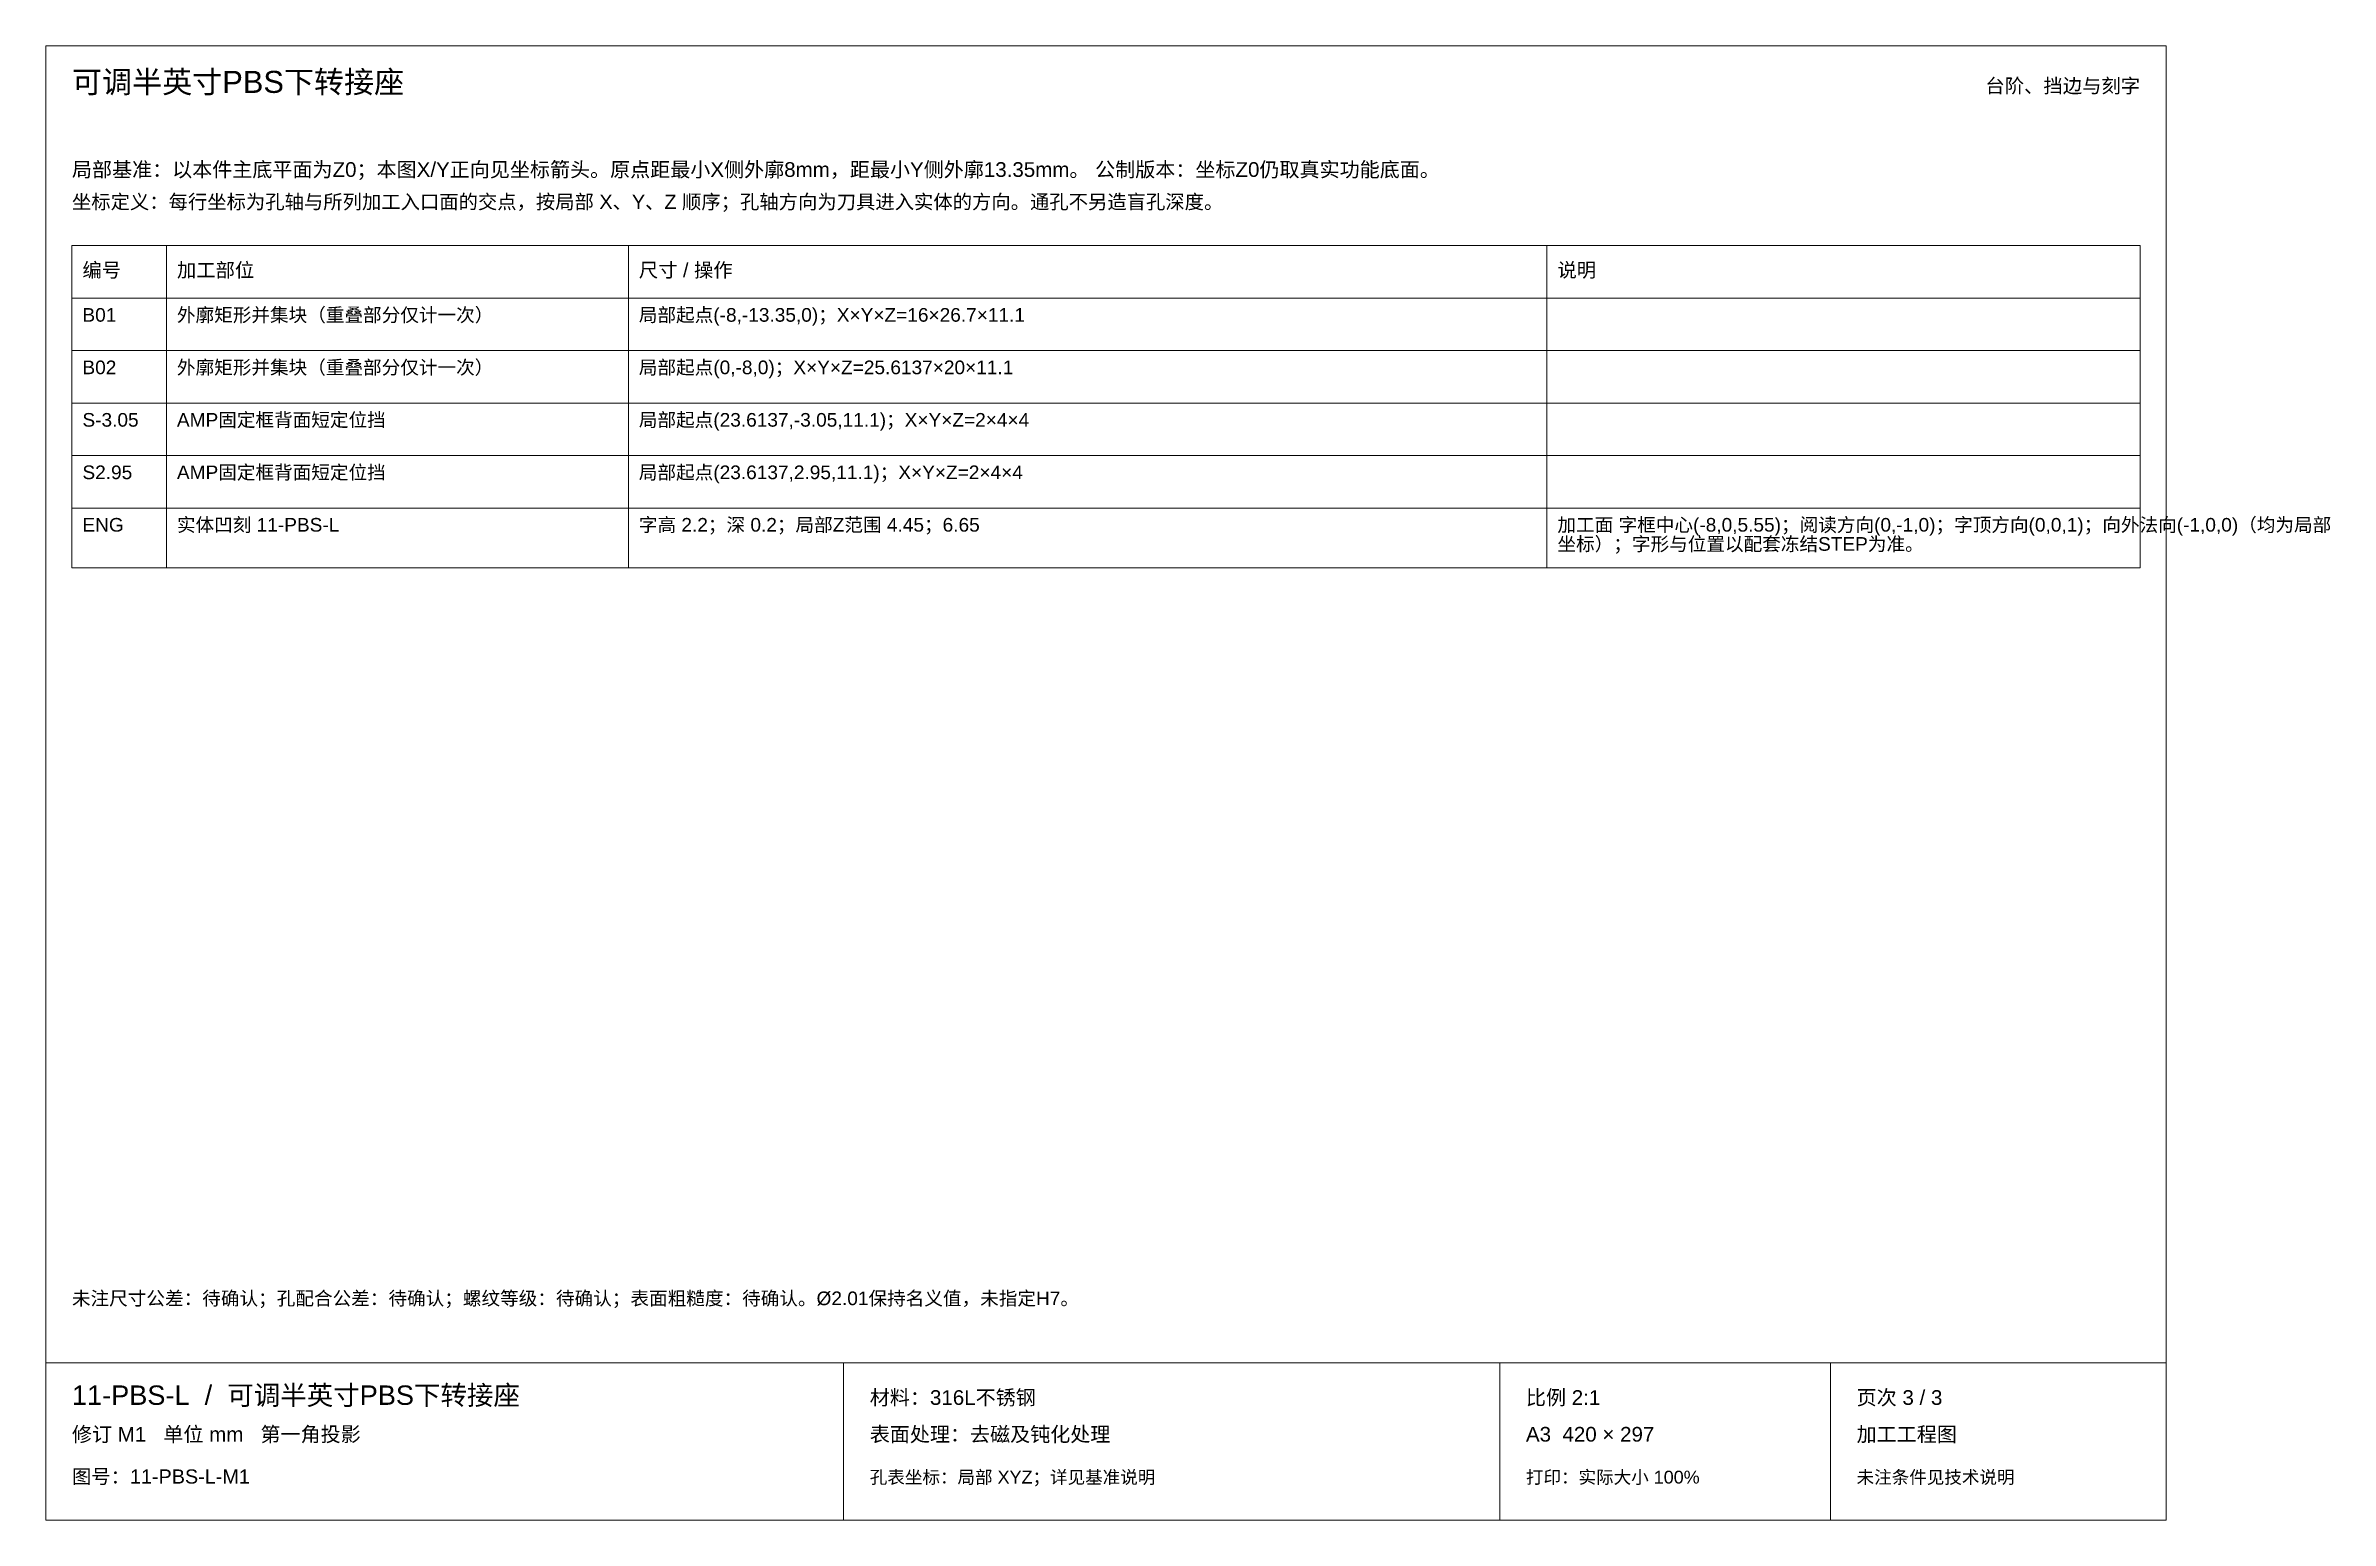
# Paper-space layout '03_孔表及加工说明' of a CAD drawing. Header units: millimetres. Extents: x 8 to 443, y 8 to 289.
import ezdxf
from ezdxf.enums import TextEntityAlignment as Align

# ---------------------------------------------------------------- set-up
doc = ezdxf.new("R2010")
doc.units = ezdxf.units.MM
doc.layers.add('ANNOTATIONS', color=7, linetype='CONTINUOUS', lineweight=18)
doc.styles.add('CJK', font='Arial Unicode.ttf')

psp = doc.layouts.new('03_孔表及加工说明')

# ---------------------------------------------------------------- linework, layer by layer
at = {"layer": 'ANNOTATIONS'}
for p, q in [((412, 289), (8, 289)), ((8, 289), (8, 8)), ((412, 8), (412, 289)), ((31, 250.9), (13, 250.9)), ((13, 250.9), (13, 240.9)), ((31, 240.9), (31, 250.9)), ((119, 250.9), (31, 250.9)), ((31, 250.9), (31, 240.9)), ((119, 240.9), (119, 250.9)), ((294, 250.9), (119, 250.9)), ((119, 250.9), (119, 240.9)), ((294, 240.9), (294, 250.9)), ((407, 250.9), (294, 250.9)), ((294, 250.9), (294, 240.9)), ((407, 240.9), (407, 250.9)), ((13, 240.9), (31, 240.9)), ((31, 240.9), (13, 240.9)), ((13, 240.9), (13, 230.9)), ((31, 240.9), (119, 240.9)), ((31, 230.9), (31, 240.9)), ((119, 240.9), (31, 240.9)), ((31, 240.9), (31, 230.9)), ((119, 240.9), (294, 240.9)), ((119, 230.9), (119, 240.9)), ((294, 240.9), (119, 240.9)), ((119, 240.9), (119, 230.9)), ((294, 240.9), (407, 240.9)), ((294, 230.9), (294, 240.9)), ((407, 240.9), (294, 240.9)), ((294, 240.9), (294, 230.9)), ((407, 230.9), (407, 240.9)), ((13, 230.9), (31, 230.9)), ((31, 230.9), (13, 230.9)), ((13, 230.9), (13, 220.9)), ((31, 230.9), (119, 230.9)), ((31, 220.9), (31, 230.9)), ((119, 230.9), (31, 230.9)), ((31, 230.9), (31, 220.9)), ((119, 230.9), (294, 230.9)), ((119, 220.9), (119, 230.9)), ((294, 230.9), (119, 230.9)), ((119, 230.9), (119, 220.9)), ((294, 230.9), (407, 230.9)), ((294, 220.9), (294, 230.9)), ((407, 230.9), (294, 230.9)), ((294, 230.9), (294, 220.9)), ((407, 220.9), (407, 230.9)), ((13, 220.9), (31, 220.9)), ((31, 220.9), (13, 220.9)), ((13, 220.9), (13, 210.9)), ((31, 220.9), (119, 220.9)), ((31, 210.9), (31, 220.9)), ((119, 220.9), (31, 220.9)), ((31, 220.9), (31, 210.9)), ((119, 220.9), (294, 220.9)), ((119, 210.9), (119, 220.9)), ((294, 220.9), (119, 220.9)), ((119, 220.9), (119, 210.9)), ((294, 220.9), (407, 220.9)), ((294, 210.9), (294, 220.9)), ((407, 220.9), (294, 220.9)), ((294, 220.9), (294, 210.9)), ((407, 210.9), (407, 220.9)), ((13, 210.9), (31, 210.9)), ((31, 210.9), (13, 210.9)), ((13, 210.9), (13, 200.9)), ((31, 210.9), (119, 210.9)), ((31, 200.9), (31, 210.9)), ((119, 210.9), (31, 210.9)), ((31, 210.9), (31, 200.9)), ((119, 210.9), (294, 210.9)), ((119, 200.9), (119, 210.9)), ((294, 210.9), (119, 210.9)), ((119, 210.9), (119, 200.9)), ((294, 210.9), (407, 210.9)), ((294, 200.9), (294, 210.9)), ((407, 210.9), (294, 210.9)), ((294, 210.9), (294, 200.9)), ((407, 200.9), (407, 210.9)), ((13, 200.9), (31, 200.9)), ((31, 200.9), (13, 200.9)), ((13, 200.9), (13, 189.5)), ((31, 200.9), (119, 200.9)), ((31, 189.5), (31, 200.9)), ((119, 200.9), (31, 200.9)), ((31, 200.9), (31, 189.5)), ((119, 200.9), (294, 200.9)), ((119, 189.5), (119, 200.9)), ((294, 200.9), (119, 200.9)), ((119, 200.9), (119, 189.5)), ((294, 200.9), (407, 200.9)), ((294, 189.5), (294, 200.9)), ((407, 200.9), (294, 200.9)), ((294, 200.9), (294, 189.5)), ((407, 189.5), (407, 200.9)), ((13, 189.5), (31, 189.5)), ((31, 189.5), (119, 189.5)), ((119, 189.5), (294, 189.5)), ((294, 189.5), (407, 189.5)), ((8, 38), (412, 38)), ((160, 8), (160, 38)), ((285, 8), (285, 38)), ((348, 8), (348, 38)), ((8, 8), (412, 8))]:
    psp.add_line(p, q, dxfattribs=at)

# ---------------------------------------------------------------- texts
at = {"layer": 'ANNOTATIONS', "style": 'CJK'}
for s, height, p in [('可调半英寸PBS下转接座', 4.2, (13, 280)), ('局部基准：以本件主底平面为Z0；本图X/Y正向见坐标箭头。原点距最小X侧外廓8mm，距最小Y侧外廓13.35mm。 公制版本：坐标Z0仍取真实功能底面。', 2.8, (13, 264)), ('坐标定义：每行坐标为孔轴与所列加工入口面的交点，按局部 X、Y、Z 顺序；孔轴方向为刀具进入实体的方向。通孔不另造盲孔深度。', 2.7, (13, 257.9)), ('编号', 2.7, (15, 244.9)), ('加工部位', 2.7, (33, 244.9)), ('尺寸 / 操作', 2.7, (121, 244.9)), ('说明', 2.7, (296, 244.9)), ('外廓矩形并集块（重叠部分仅计一次）', 2.6, (33, 236.4)), ('局部起点(-8,-13.35,0)；X×Y×Z=16×26.7×11.1', 2.6, (121, 236.4)), ('B01', 2.6, (15, 236.4)), ('B02', 2.6, (15, 226.4)), ('外廓矩形并集块（重叠部分仅计一次）', 2.6, (33, 226.4)), ('局部起点(0,-8,0)；X×Y×Z=25.6137×20×11.1', 2.6, (121, 226.4)), ('S-3.05', 2.6, (15, 216.4)), ('AMP固定框背面短定位挡', 2.6, (33, 216.4)), ('局部起点(23.6137,-3.05,11.1)；X×Y×Z=2×4×4', 2.6, (121, 216.4)), ('S2.95', 2.6, (15, 206.4)), ('AMP固定框背面短定位挡', 2.6, (33, 206.4)), ('局部起点(23.6137,2.95,11.1)；X×Y×Z=2×4×4', 2.6, (121, 206.4)), ('ENG', 2.6, (15, 196.4)), ('实体凹刻 11-PBS-L', 2.6, (33, 196.4)), ('字高 2.2；深 0.2；局部Z范围 4.45；6.65', 2.6, (121, 196.4)), ('加工面 字框中心(-8,0,5.55)；阅读方向(0,-1,0)；字顶方向(0,0,1)；向外法向(-1,0,0)（均为局部', 2.6, (296, 196.4)), ('坐标）；字形与位置以配套冻结STEP为准。', 2.6, (296, 192.75)), ('未注尺寸公差：待确认；孔配合公差：待确认；螺纹等级：待确认；表面粗糙度：待确认。Ø2.01保持名义值，未指定H7。', 2.6, (13, 49)), ('11-PBS-L  /  可调半英寸PBS下转接座', 3.7, (13, 30)), ('材料：316L不锈钢', 2.8, (165, 30)), ('比例 2:1', 2.8, (290, 30)), ('页次 3 / 3', 2.8, (353, 30)), ('修订 M1   单位 mm   第一角投影', 2.8, (13, 23)), ('表面处理：去磁及钝化处理', 2.8, (165, 23)), ('加工工程图', 2.8, (353, 23)), ('A3  420 × 297', 2.8, (290, 23)), ('图号：11-PBS-L-M1', 2.7, (13, 15)), ('孔表坐标：局部 XYZ；详见基准说明', 2.45, (165, 15)), ('打印：实际大小 100%', 2.45, (290, 15)), ('未注条件见技术说明', 2.45, (353, 15))]:
    psp.add_text(s, height=height, dxfattribs=at).set_placement(p)
psp.add_text('台阶、挡边与刻字', height=2.7, dxfattribs=at).set_placement((407, 280), align=Align.RIGHT)

doc.saveas('drawing.dxf')
